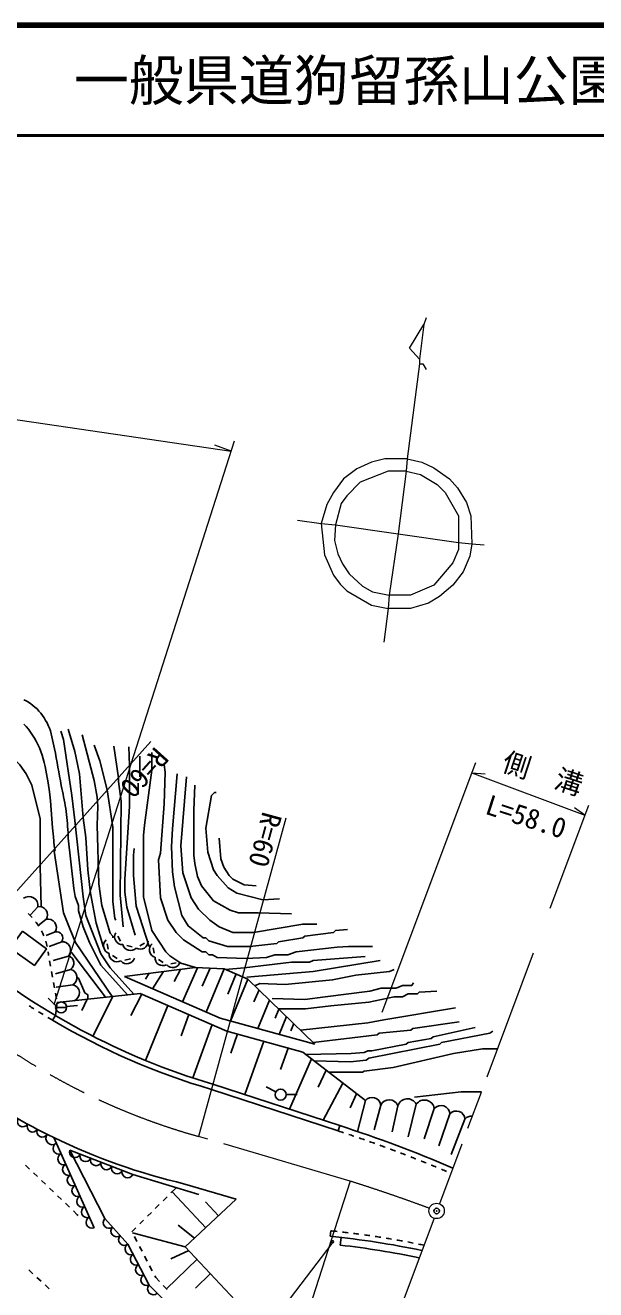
# Model space of a CAD drawing. Units: millimetres, scale not verified. Extents: x 40000 to 680000, y 20000 to 380000.
# Drawn here: x 212320 to 264194, y 265107 to 380000 of the extents above; entities that cross this region are included whole.
import ezdxf
from ezdxf.enums import TextEntityAlignment as Align

# ---------------------------------------------------------------- set-up
doc = ezdxf.new("R2010")
doc.units = ezdxf.units.MM
doc.header["$LTSCALE"] = 1000
doc.header["$PDMODE"] = 32
doc.header["$PDSIZE"] = 500
doc.linetypes.add('CHAIN', pattern=[18.5, 12, -1.5, 3.5, -1.5])
for name, color, linetype, lineweight in [('M-BGD', 7, 'Continuous', 25), ('M-BMK', 2, 'CHAIN', 13), ('M-BMK-SRVR', 3, 'Continuous', 13), ('M-STR-HTXT', 7, 'Continuous', 13), ('M-STR-STRC', 7, 'Continuous', 13), ('M-TTL', 2, 'Continuous', 140), ('M-TTL-LINE', 7, 'Continuous', 50), ('M-TTL-TXT', 7, 'Continuous', 13)]:
    doc.layers.add(name, color=color, linetype=linetype, lineweight=lineweight)
doc.layers.add('M-OTRS', color=6, linetype='Continuous')
doc.styles.add('ＭＳ ゴシック', font='')
doc.styles.get('ＭＳ ゴシック').set_extended_font_data('MS Gothic')

# ---------------------------------------------------------------- blocks, each defined once
blk = doc.blocks.new('open_arrow')
at = {"color": 0, "linetype": 'Continuous', "lineweight": -2}
blk.add_lwpolyline([(7.5, 1.25), (0, 0), (7.5, -1.25)], dxfattribs=at)

msp = doc.modelspace()

# ---------------------------------------------------------------- linework, layer by layer
at = {"layer": 'M-BGD'}
for p, q in [((217493, 315525), (218593, 311376)), ((218593, 314593), (219101, 313154)), ((220371, 314509), (220795, 311630)), ((221726, 314424), (221811, 312731)), ((219101, 313154), (219779, 310529)), ((221811, 312731), (221811, 312392)), ((222742, 313577), (222742, 311715)), ((218593, 311376), (218847, 309852)), ((220795, 311630), (220795, 311291)), ((222573, 311122), (222573, 310106)), ((218847, 309852), (218932, 309005)), ((217577, 307989), (217831, 306211)), ((216223, 306635), (216223, 306127)), ((214953, 305449), (215037, 305026)), ((213683, 303756), (213683, 303587)), ((213683, 303587), (213773, 299901)), ((213475, 299910), (212807, 299179)), ((235442, 300623), (233918, 300539)), ((214206, 298765), (213570, 298256)), ((233495, 299353), (236543, 299269)), ((215033, 297620), (214206, 297302)), ((215638, 296729), (214493, 296284)), ((219768, 296527), (219872, 296038)), ((220738, 297218), (220993, 296788)), ((222742, 296342), (223172, 296598)), ((216242, 295425), (214843, 295012)), ((220264, 295467), (220684, 295194)), ((221548, 296373), (222033, 296249)), ((223935, 296177), (224039, 295688)), ((225113, 295797), (225451, 295459)), ((214614, 294498), (214523, 294990)), ((216433, 294216), (215065, 293803)), ((221344, 293577), (227761, 294379)), ((221385, 295055), (221874, 295159)), ((224431, 295117), (224851, 294844)), ((225552, 294705), (226041, 294809)), ((226436, 294214), (225856, 293118)), ((227977, 294369), (226621, 291267)), ((227761, 294379), (230407, 294259)), ((229128, 294317), (228414, 292682)), ((230407, 294259), (228782, 290321)), ((230407, 294259), (232573, 293336)), ((232225, 294358), (230531, 294189)), ((214796, 293515), (214705, 294007)), ((214977, 292532), (214887, 293023)), ((230046, 289768), (221344, 293577)), ((223574, 293856), (223246, 293337)), ((224885, 294020), (223904, 292457)), ((231490, 293798), (230732, 291961)), ((232573, 293336), (230993, 289509)), ((232573, 293336), (238659, 287415)), ((215159, 291548), (215068, 292040)), ((216656, 292817), (215129, 292594)), ((222763, 292023), (215224, 291196)), ((222907, 291961), (221910, 290029)), ((230663, 288615), (222763, 292023)), ((233575, 292361), (233109, 291280)), ((246195, 292580), (246025, 292495)), ((214397, 291603), (215104, 290896)), ((215224, 291196), (215054, 290023)), ((215084, 290757), (216084, 290757)), ((217075, 290919), (216078, 290833)), ((217956, 291496), (217457, 290474)), ((220285, 291751), (218469, 288141)), ((225281, 290937), (223260, 285937)), ((234542, 291421), (233481, 288830)), ((240099, 290887), (237813, 290633)), ((251444, 290717), (244925, 289617)), ((215054, 290023), (214810, 289586)), ((227190, 290124), (226491, 288184)), ((238659, 287415), (230046, 289768)), ((235375, 290610), (235031, 289774)), ((235352, 290633), (237813, 290633)), ((236068, 289936), (235400, 288305)), ((244925, 289617), (243485, 289363)), ((229308, 289199), (227560, 284349)), ((237560, 286690), (230663, 288615)), ((236735, 289288), (236470, 288645)), ((243485, 289363), (237357, 288682)), ((244501, 288431), (244332, 288262)), ((231631, 288345), (230999, 286591)), ((234018, 287678), (232273, 282837)), ((244332, 288262), (238495, 287575)), ((236221, 287063), (235524, 285130)), ((243248, 282294), (237560, 286690)), ((237826, 286484), (241961, 286569)), ((243570, 286145), (243316, 285976)), ((238347, 286082), (236356, 281504)), ((238594, 285891), (241877, 285807)), ((239683, 285049), (238960, 283508)), ((243316, 285976), (241877, 285807)), ((243147, 284960), (242977, 284875)), ((241207, 283871), (239402, 280510)), ((242977, 284875), (239929, 284875)), ((240786, 279532), (229244, 283300)), ((240919, 280015), (229376, 283782)), ((235106, 283075), (234229, 283556)), ((236044, 282835), (237044, 282835)), ((242439, 282919), (241854, 281631)), ((243248, 282294), (242525, 279487)), ((244647, 281873), (244059, 279630)), ((246206, 281825), (245681, 279455)), ((247876, 281968), (247129, 278994)), ((249514, 281586), (248592, 278803)), ((250930, 281077), (249928, 278167)), ((252298, 280616), (251057, 277388)), ((240919, 280015), (240786, 279532)), ((218573, 270727), (214907, 278933)), ((222096, 275590), (216362, 277795)), ((216362, 277795), (219570, 271580)), ((212354, 276416), (212716, 276071)), ((213077, 275725), (213438, 275380)), ((213800, 275034), (214161, 274688)), ((228111, 273745), (222096, 275590)), ((231503, 273333), (226835, 274708)), ((214522, 274343), (214884, 273997)), ((215245, 273652), (215607, 273306)), ((225210, 273547), (224855, 273195)), ((225919, 274251), (225565, 273899)), ((228725, 270744), (225679, 274013)), ((226047, 274378), (225919, 274251)), ((215968, 272961), (216329, 272615)), ((224500, 272842), (224145, 272490)), ((231503, 273333), (226868, 269013)), ((229889, 271829), (228708, 273096)), ((216691, 272269), (217052, 271924)), ((217052, 271924), (217129, 271850)), ((219570, 271580), (221655, 269254)), ((223081, 271433), (222726, 271081)), ((223790, 272138), (223436, 271786)), ((222371, 270729), (222016, 270377)), ((226870, 269011), (222067, 270279)), ((227702, 269790), (226211, 270983)), ((240049, 269962), (240099, 270459)), ((221655, 269254), (223580, 265524)), ((222247, 269933), (222477, 269489)), ((222707, 269045), (222938, 268602)), ((226868, 269013), (232763, 262717)), ((240965, 269159), (241035, 269855)), ((223168, 268158), (223399, 267714)), ((227940, 267868), (225154, 265187)), ((227188, 268672), (225543, 267898)), ((212653, 266900), (213019, 266560)), ((223629, 267270), (223859, 266827)), ((229160, 266565), (227802, 265257)), ((213385, 266220), (213752, 265880)), ((214118, 265540), (214485, 265200)), ((223580, 265524), (228753, 260392)), ((224090, 266383), (224182, 266206)), ((224182, 266206), (224527, 265844)), ((224872, 265483), (225217, 265121))]:
    msp.add_line(p, q, dxfattribs=at)
for points in [[(212193, 318715), (212409, 318605), (212619, 318483), (212821, 318350), (213015, 318207), (213200, 318054), (213389, 317877), (213567, 317689), (213734, 317491), (213891, 317283), (214037, 317067), (214173, 316844), (214298, 316617), (214414, 316385), (214521, 316133), (214610, 315875), (214685, 315611), (214749, 315343), (214806, 315073), (214859, 314802), (214913, 314531), (214970, 314262), (215059, 313847), (215142, 313431), (215220, 313014), (215295, 312596), (215368, 312178), (215441, 311760), (215516, 311342), (215593, 310925), (215645, 310664), (215698, 310403), (215752, 310143), (215806, 309882), (215859, 309621), (215910, 309360), (215956, 309098), (215998, 308836), (216035, 308562), (216068, 308287), (216096, 308012), (216122, 307737), (216147, 307461), (216171, 307185), (216196, 306910), (216223, 306635)], [(212192, 316510), (212413, 316278), (212618, 316031), (212809, 315770), (212986, 315499), (213152, 315220), (213307, 314936), (213453, 314649), (213599, 314332), (213728, 314007), (213842, 313675), (213944, 313339), (214034, 312999), (214116, 312657), (214191, 312313), (214262, 311970), (214407, 311164), (214520, 310353), (214610, 309538), (214683, 308721), (214747, 307903), (214809, 307084), (214875, 306266), (214953, 305449)], [(216223, 316033), (216815, 314001), (217239, 311969), (217577, 307989)], [(209449, 315017), (209788, 314847), (211820, 312815), (212413, 311969), (212921, 310953), (213683, 307905), (213683, 303756)], [(215545, 315863), (215799, 315101), (216561, 310021)], [(223843, 313916), (223843, 312307), (223165, 307312), (223081, 306381), (223081, 300793), (223843, 297745), (225113, 295797)], [(224943, 312815), (225028, 312138), (224943, 309259), (224605, 304772), (224435, 304179), (224605, 300708), (225282, 298676), (226044, 297575), (226721, 296898), (228415, 295797), (228753, 295797), (229007, 295543), (229346, 295543), (229769, 295289), (232394, 295205)], [(221811, 312392), (221811, 309005), (221387, 302401), (221387, 301216), (221557, 299861), (222319, 297321)], [(226129, 311969), (225705, 306973), (225621, 305365), (225705, 303079), (225875, 301724), (226552, 299099), (227145, 298168), (228499, 297067), (228753, 297067), (229007, 296813), (230701, 296305), (232733, 296305)], [(226975, 311715), (226467, 305449), (226637, 302994), (227399, 300708), (228076, 299692), (229092, 298676), (229939, 298083), (231209, 297575), (233071, 297575)], [(219779, 310529), (220287, 307143), (220287, 300369), (220456, 298845), (220541, 298676)], [(220795, 311291), (221049, 309513), (220964, 300962), (221218, 298083)], [(227737, 310953), (227653, 308667), (227653, 304603), (227737, 303841), (227991, 302655), (228330, 301809), (229431, 300454), (230955, 299607), (231717, 299353), (233495, 299353)], [(229685, 310275), (229515, 310275), (229261, 310021), (228753, 307058), (228923, 304857), (229431, 303248), (229769, 302740), (230785, 301639), (231547, 301131), (233918, 300539)], [(216561, 310021), (216815, 307735), (217577, 300793)], [(218932, 309005), (218847, 307312), (219017, 301978), (219271, 300031), (220033, 297491), (220287, 297237), (220287, 297067)], [(216223, 306127), (216731, 301555), (216849, 300823)], [(217831, 306211), (218001, 303248), (218255, 301131), (218763, 298422), (219440, 296221)], [(229939, 306127), (230108, 304264), (230362, 303502), (230870, 302740), (231209, 302401), (232225, 301893), (233325, 301809)], [(215037, 305026), (214953, 304941), (215799, 299353), (216392, 297829)], [(222234, 305195), (222149, 304603), (222149, 302740), (222403, 299946), (223589, 296305)], [(216849, 300823), (217154, 300031), (217154, 299523), (217577, 298083), (218170, 296644), (219186, 294612), (221601, 291896)], [(217577, 300793), (217831, 299099), (219186, 295628), (220033, 294358), (222191, 291960)], [(216392, 297829), (216900, 296644), (220219, 291744)], [(241623, 297829), (240522, 297745), (240353, 297575), (237728, 297237), (237559, 297067), (235357, 296729), (235188, 296559), (232733, 296305)], [(238829, 298337), (237559, 298337), (233071, 297575)], [(219609, 291677), (216561, 295713), (216425, 295767)], [(225451, 295459), (226467, 294781), (227813, 294386)], [(243231, 295374), (238490, 295035), (238151, 294866), (236543, 294866), (232225, 294358)], [(243909, 296305), (241707, 296305), (240691, 296221), (236966, 295797), (236204, 295543), (235019, 295543), (234257, 295289), (232394, 295205)], [(244586, 295035), (238490, 294019), (232479, 293511)], [(245856, 294189), (245433, 294019), (242385, 293681), (240268, 293257), (235950, 292834), (233664, 292919), (233241, 292749)], [(218001, 291501), (218001, 291903), (217747, 292072), (217154, 293427), (217020, 293507)], [(247634, 293003), (247465, 292749), (246618, 292749), (246195, 292580)], [(246025, 292495), (244671, 292495), (243655, 292241), (239591, 291733), (237728, 291479), (234765, 291564)], [(249751, 292241), (248142, 292157), (247973, 291987), (247126, 291987), (246618, 291733), (245856, 291733)], [(245856, 291733), (243570, 291225), (240099, 290887)], [(254831, 288601), (254577, 288431), (250174, 287585), (250005, 287415), (243570, 286145)], [(253222, 288939), (249412, 288093), (249243, 287923), (247126, 287585), (246957, 287415), (243824, 286823)], [(251783, 289447), (247549, 288855), (247380, 288685), (244501, 288431)], [(241961, 286569), (243147, 286653), (243485, 286823), (243824, 286823)], [(255250, 286992), (253899, 286992), (251275, 286569), (245771, 285299), (243147, 284960)], [(253792, 283097), (251952, 283097), (247719, 282589)]]:
    msp.add_lwpolyline(points, dxfattribs=at)
msp.add_lwpolyline([(212054, 297676), (210955, 296150), (213152, 294569), (214250, 296095)], close=True, dxfattribs=at)
for centre, radius in [((215584, 290757), 500), ((235544, 282835), 500), ((240262, 269463), 100)]:
    msp.add_circle(centre, radius, dxfattribs=at)
for centre, radius, start, end in [((212664, 300020), 819, 352.27662, 127.03689), ((213602, 299185), 736, 325.19392, 99.95419), ((208803, 295083), 5644, 42.9515, 48.02774), ((214381, 298020), 765, 328.45752, 103.21779), ((208803, 295083), 5644, 32.79901, 37.87525), ((208803, 295083), 5644, 22.64653, 27.72277), ((215150, 297049), 583, 326.77956, 101.53983), ((208803, 295083), 5644, 12.49405, 17.57029), ((215668, 295951), 779, 317.48356, 92.24383), ((220146, 296352), 708, 130.04862, 253.90365), ((221152, 297173), 708, 148.78277, 272.6378), ((221873, 296634), 708, 193.78277, 317.6378), ((222786, 296757), 708, 238.78277, 2.6378), ((224313, 296002), 708, 130.04862, 253.90365), ((247377, 344654), 63477, 230.14263, 253.52657), ((208803, 295083), 5644, 4.05005, 7.41781), ((216086, 294781), 663, 301.59249, 76.35276), ((220656, 295610), 708, 175.04862, 298.90365), ((224823, 295260), 708, 175.04862, 298.90365), ((216253, 293470), 768, 301.65935, 76.41962), ((221560, 295433), 708, 220.04862, 343.90365), ((225727, 295083), 708, 220.04862, 343.90365), ((216475, 292071), 768, 293.58035, 76.41962), ((247377, 344654), 63977, 237.16171, 237.60949), ((247377, 344654), 63977, 238.05727, 238.50505), ((247377, 344654), 63977, 238.95283, 239.40062), ((247377, 344654), 63977, 239.40062, 253.53563), ((240013, 330860), 57678, 226.78871, 244.19667), ((243860, 281792), 792, 5.86091, 140.62118), ((245417, 281524), 845, 20.86646, 155.62673), ((247071, 281549), 908, 27.51896, 162.27923), ((248616, 281436), 911, 9.50343, 144.2637), ((250116, 281037), 815, 2.84379, 137.60406), ((212106, 280411), 502, 153.55733, 328.54121), ((251518, 280562), 782, 3.98528, 138.74555), ((252846, 280164), 711, 81.03799, 140.48149), ((212991, 279936), 502, 155.00577, 329.0889), ((213880, 279469), 502, 155.55352, 330.43206), ((214767, 278856), 580, 140.92934, 310.05142), ((201342, 158848), 126966, 71.67514, 71.90078), ((206431, 172329), 113074, 66.67755, 72.24167), ((201342, 158848), 126966, 71.22387, 71.44951), ((215379, 277943), 527, 116.98132, 291.15936), ((240013, 330860), 57678, 244.19667, 256.79172), ((201342, 158848), 126966, 70.77261, 70.99824), ((201342, 158848), 126966, 70.32134, 70.54697), ((201342, 158848), 126966, 69.87007, 70.09571), ((215808, 276983), 527, 116.98132, 291.15936), ((216844, 277623), 512, 160.31982, 337.60515), ((217800, 277255), 512, 160.31982, 337.60515), ((218756, 276887), 512, 160.31982, 337.60515), ((201342, 158848), 126966, 69.41881, 69.64444), ((201342, 158848), 126966, 68.96754, 69.19317), ((201342, 158848), 126966, 68.51627, 68.7419), ((216237, 276022), 527, 116.98132, 291.15936), ((219711, 276520), 512, 160.31982, 337.60515), ((220667, 276152), 512, 160.31982, 337.60515), ((221623, 275785), 512, 160.31982, 337.60515), ((201342, 158848), 126966, 68.065, 68.29064), ((201342, 158848), 126966, 67.61374, 67.83937), ((201342, 158848), 126966, 67.16247, 67.3881), ((216666, 275061), 527, 116.98132, 291.15936), ((217095, 274101), 527, 116.98132, 291.15936), ((217524, 273140), 527, 116.98132, 291.15936), ((217953, 272179), 527, 116.98132, 291.15936), ((218382, 271219), 527, 116.98132, 291.15936), ((219933, 271206), 521, 134.1924, 309.56334), ((220628, 270431), 521, 134.1924, 309.56334), ((221323, 269655), 521, 134.1924, 309.56334), ((231718, 188030), 82854, 84.14058, 84.19447), ((231718, 188030), 82854, 83.79482, 84.14058), ((231718, 188030), 82854, 83.1033, 83.44906), ((231718, 188030), 82854, 82.41177, 82.75753), ((231718, 188030), 82854, 81.72025, 82.06601), ((221918, 268799), 525, 120.0497, 294.54944), ((231718, 188030), 82354, 78.31636, 84.19447), ((231718, 188030), 81654, 78.3927, 83.49755), ((231718, 188030), 82854, 81.02872, 81.37449), ((231718, 188030), 82854, 80.3372, 80.68296), ((231718, 188030), 82854, 79.64567, 79.99144), ((231718, 188030), 82854, 78.95415, 79.29991), ((231718, 188030), 82854, 78.26263, 78.60839), ((222399, 267867), 525, 120.0497, 294.54944), ((222881, 266934), 525, 120.0497, 294.54944), ((223362, 266002), 525, 120.0497, 294.54944), ((223964, 265173), 521, 137.52717, 312.91871)]:
    msp.add_arc(centre, radius, start, end, dxfattribs=at)
at = {"layer": 'M-BMK'}
for p, q in [((258498, 295673), (249981, 272914)), ((241877, 274969), (228076, 279033)), ((249491, 271603), (237469, 239479))]:
    msp.add_line(p, q, dxfattribs=at)
for centre, radius, start, end in [((244216, 336822), 60000, 227.49962, 254.39479), ((193657, 122408), 160000, 69.73759, 72.46003)]:
    msp.add_arc(centre, radius, start, end, dxfattribs=at)
at = {"layer": 'M-BMK-SRVR'}
for p, q in [((248570, 352800), (248164, 349650)), ((248773, 353410), (248570, 352800)), ((248164, 349650), (248164, 349244)), ((248164, 349244), (247046, 340608)), ((247046, 340608), (246945, 339490)), ((246945, 339490), (246233, 333801)), ((237089, 335020), (239223, 334715)), ((239223, 334715), (240544, 334614)), ((240544, 334614), (246233, 333801)), ((246233, 333801), (245421, 328213)), ((246233, 333801), (251720, 332988)), ((251720, 333496), (251720, 332988)), ((251720, 332988), (252939, 332886)), ((252939, 332886), (254057, 332785)), ((245421, 328213), (245319, 326994)), ((245319, 326994), (244913, 323946))]:
    msp.add_line(p, q, dxfattribs=at)
for points in [[(248164, 349650), (247249, 350666), (248570, 352800)], [(248164, 349244), (248469, 349244), (248773, 348736)], [(247046, 340608), (245014, 340608), (243795, 340303), (242474, 339694), (241255, 338779), (240341, 337560), (239731, 336442), (239223, 334715)], [(247046, 340608), (248367, 340303), (249485, 339795), (250907, 338779), (251618, 337966), (252431, 336646), (252837, 335426), (252939, 332886)], [(246945, 339490), (245319, 339490), (242779, 338474), (241560, 337255), (241052, 336544), (240544, 334614)], [(246945, 339490), (248265, 339186), (249789, 338271), (250501, 337560), (251720, 335426), (251720, 333496)], [(239223, 334715), (239528, 331870), (240341, 330042), (240950, 329229), (241560, 328619), (243795, 327298), (245319, 326994)], [(240544, 334614), (240442, 333191), (240747, 331972), (241153, 331058), (241763, 330143), (242982, 329026), (243897, 328518), (245421, 328213)], [(252939, 332886), (252736, 331769), (252126, 330346), (251212, 329127), (249993, 328111), (248977, 327502), (247351, 326994), (245319, 326994)], [(251720, 332988), (251720, 332378), (251212, 331159), (249485, 329127), (247351, 328213), (245421, 328213)]]:
    msp.add_lwpolyline(points, dxfattribs=at)
msp.add_circle((249725, 272263), 700, dxfattribs=at)
at = {"layer": 'M-OTRS'}
msp.add_point((249725, 272263), dxfattribs=at)
at = {"layer": 'M-STR-HTXT'}
for p, q in [((156104, 352307), (231048, 341314)), ((214934, 291016), (231346, 342245)), ((231048, 341314), (229555, 341846)), ((223727, 314906), (203682, 292586)), ((244778, 290316), (253278, 313000)), ((252927, 312064), (263206, 308212)), ((252927, 312064), (254135, 311973)), ((260048, 299785), (263556, 309149)), ((236000, 307968), (228076, 279033)), ((263206, 308212), (262256, 308902)), ((241877, 274969), (232660, 246420))]:
    msp.add_line(p, q, dxfattribs=at)
at = {"layer": 'M-STR-STRC'}
msp.add_line((240184, 269297), (210004, 229788), dxfattribs=at)
at = {"layer": 'M-TTL'}
msp.add_line((680000, 380000), (40000, 380000), dxfattribs=at)
at = {"layer": 'M-TTL-LINE'}
msp.add_line((40000, 370000), (680000, 370000), dxfattribs=at)

# ---------------------------------------------------------------- block references
at = {"layer": 'M-STR-STRC', "rotation": 232.6}
msp.add_blockref('open_arrow', (240184, 269297), dxfattribs=at)

# ---------------------------------------------------------------- texts
at = {"layer": 'M-STR-HTXT', "style": 'ＭＳ ゴシック'}
for s, rotation, p in [('R=60', 228.074, (223727, 314906)), ('側\u3000溝', 342, (255374, 311787)), ('L=58.0', 342, (253860, 307859)), ('R=60', 254.685, (233386, 308780))]:
    msp.add_text(s, height=1833, rotation=rotation, dxfattribs=at).set_placement(p, align=Align.BOTTOM_LEFT)
at = {"layer": 'M-TTL-TXT', "style": 'ＭＳ ゴシック'}
msp.add_text('一般県道狗留孫山公園線', height=3666, dxfattribs=at).set_placement((216734, 375000), align=Align.MIDDLE_LEFT)

doc.saveas('drawing.dxf')
